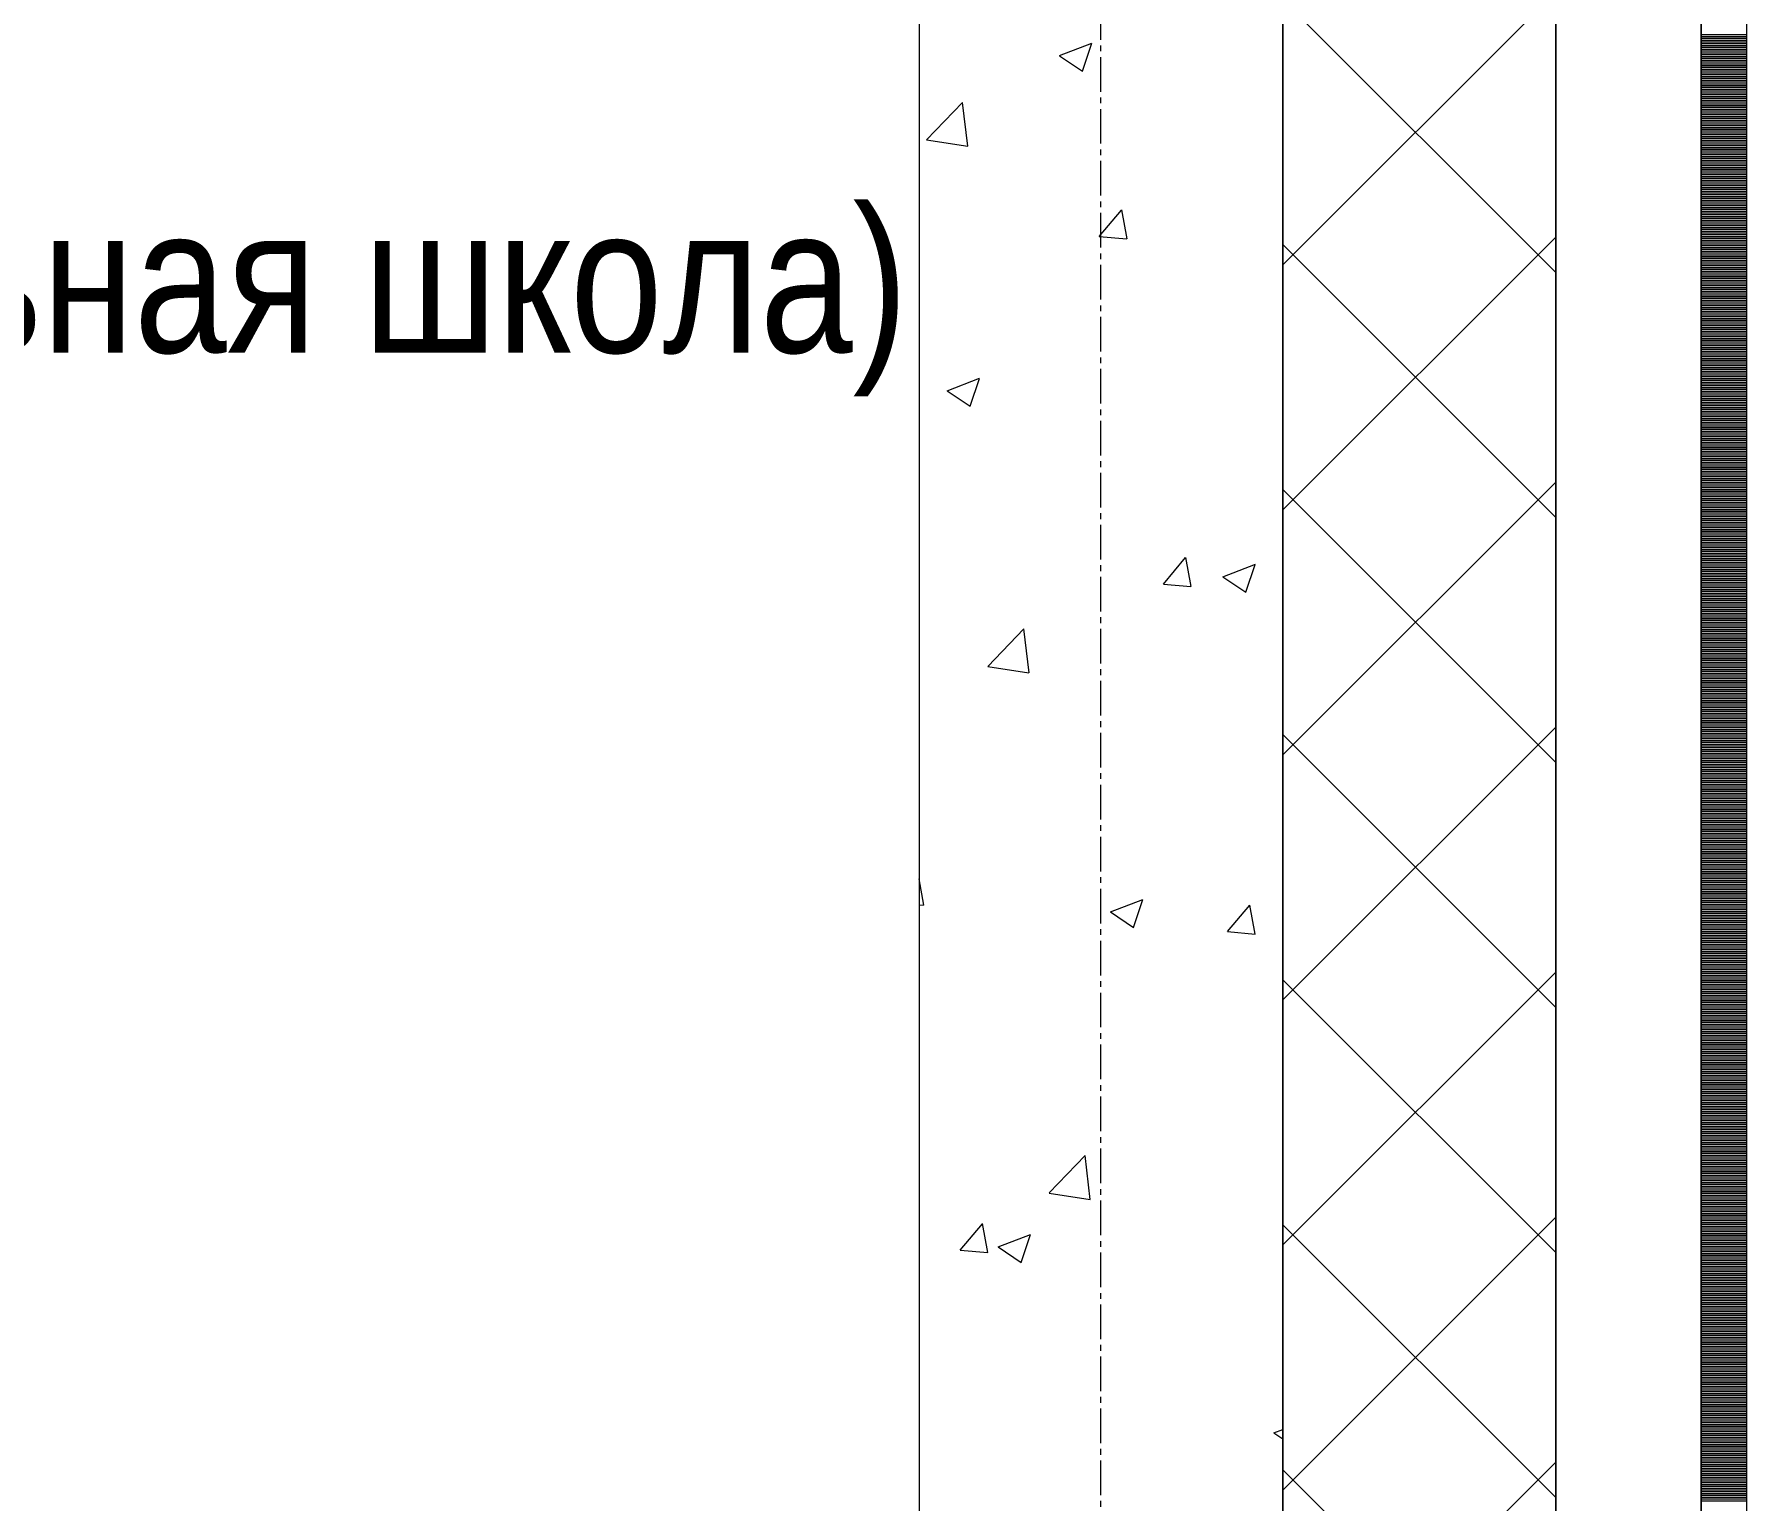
# Model space of a CAD drawing. Header units: millimetres. Extents: x -24360 to 609566, y -391049 to 148426.
# Drawn here: x 19514 to 20455, y 58450 to 59256 of the extents above; entities that cross this region are included whole.
import ezdxf
from ezdxf.enums import TextEntityAlignment as Align

# ---------------------------------------------------------------- set-up
doc = ezdxf.new("R2010")
doc.units = ezdxf.units.MM
doc.linetypes.add('CENTER2', pattern=[28.575, 19.05, -3.175, 3.175, -3.175])
doc.layers.get('Defpoints').update_dxf_attribs({"color": 140})
for name, color, linetype, lineweight in [('АР_Area', 5, 'Continuous', 5), ('АР_Стены ПЕНОблок', 52, 'Continuous', 20), ('АР_Тонкая', 254, 'Continuous', 5), ('АР_Утеплитель', 31, 'Continuous', 0), ('АР_Штриховка', 8, 'Continuous', 0)]:
    doc.layers.add(name, color=color, linetype=linetype, lineweight=lineweight)
doc.layers.add('АР_Оси_РД_100', color=7, linetype='Continuous', lineweight=0, true_color=0x525252)
doc.layers.add('РД_Оси_100', color=7, linetype='Continuous', lineweight=0, true_color=0x525252)
doc.styles.add('style1', font='ARIALN.TTF')

# ---------------------------------------------------------------- blocks, each defined once
blk = doc.blocks.new('СОШ_2200_АР_ОСИ_М100_28.05.24')
at = {"layer": 'АР_Оси_РД_100', "linetype": 'CENTER2'}
blk.add_line((20100, -6155), (20100, 139938.679), dxfattribs=at)
blk = doc.blocks.new('MOK-МаркаПом_овал_ареал')
at = {"color": 0, "style": 'style1'}
blk.add_attdef('АР-ПОМЕЩЕНИЕ:НОМЕР', text='', height=3.5, dxfattribs=at).set_placement((0, 0), align=Align.MIDDLE)

msp = doc.modelspace()

# ---------------------------------------------------------------- linework, layer by layer
at = {"layer": 'АР_Стены ПЕНОблок', "color": 18, "linetype": 'Continuous', "lineweight": 20, "true_color": 0x000000}
for p, q in [((20000, 61700), (20000, 51500)), ((20200, 51500), (20200, 61700))]:
    msp.add_line(p, q, dxfattribs=at)
at = {"layer": 'АР_Тонкая', "color": 18, "linetype": 'Continuous', "lineweight": 5, "true_color": 0x000000}
for p, q in [((20350, 61700), (20350, 51500)), ((20430, 51500), (20430, 61700)), ((20430, 61700), (20430, 51500)), ((20455, 51500), (20455, 61700))]:
    msp.add_line(p, q, dxfattribs=at)
at = {"layer": 'АР_Утеплитель', "color": 18, "linetype": 'Continuous', "lineweight": 0, "true_color": 0x000000}
for p, q in [((20200, 61700), (20200, 51500)), ((20350, 51500), (20350, 61700))]:
    msp.add_line(p, q, dxfattribs=at)
at = {"layer": 'АР_Штриховка', "color": 18, "linetype": 'Continuous', "lineweight": 0, "true_color": 0x000000}
for p, q in [((20200, 59129.41), (20350, 59279.41)), ((20350, 59125.267), (20200, 59275.267)), ((20077.289, 59244.407), (20095.073, 59251.234)), ((20089.907, 59235.836), (20095.057, 59251.185)), ((20430, 59256), (20455, 59256)), ((20430, 59255), (20455, 59255)), ((20430, 59254), (20455, 59254)), ((20430, 59253), (20455, 59253)), ((20430, 59252), (20455, 59252)), ((20430, 59251), (20455, 59251)), ((20430, 59250), (20455, 59250)), ((20430, 59249), (20455, 59249)), ((20430, 59248), (20455, 59248)), ((20077.268, 59244.36), (20089.902, 59235.838)), ((20430, 59247), (20455, 59247)), ((20430, 59246), (20455, 59246)), ((20430, 59245), (20455, 59245)), ((20430, 59244), (20455, 59244)), ((20430, 59243), (20455, 59243)), ((20430, 59242), (20455, 59242)), ((20430, 59241), (20455, 59241)), ((20430, 59240), (20455, 59240)), ((20430, 59239), (20455, 59239)), ((20430, 59238), (20455, 59238)), ((20430, 59237), (20455, 59237)), ((20430, 59236), (20455, 59236)), ((20430, 59235), (20455, 59235)), ((20430, 59234), (20455, 59234)), ((20430, 59233), (20455, 59233)), ((20430, 59232), (20455, 59232)), ((20430, 59231), (20455, 59231)), ((20430, 59230), (20455, 59230)), ((20430, 59229), (20455, 59229)), ((20430, 59228), (20455, 59228)), ((20430, 59227), (20455, 59227)), ((20430, 59226), (20455, 59226)), ((20430, 59225), (20455, 59225)), ((20430, 59224), (20455, 59224)), ((20430, 59223), (20455, 59223)), ((20430, 59222), (20455, 59222)), ((20430, 59221), (20455, 59221)), ((20430, 59220), (20455, 59220)), ((20004.179, 59198.116), (20023.962, 59218.735)), ((20026.792, 59194.615), (20023.986, 59218.738)), ((20430, 59219), (20455, 59219)), ((20430, 59218), (20455, 59218)), ((20430, 59217), (20455, 59217)), ((20430, 59216), (20455, 59216)), ((20430, 59215), (20455, 59215)), ((20430, 59214), (20455, 59214)), ((20430, 59213), (20455, 59213)), ((20430, 59212), (20455, 59212)), ((20430, 59211), (20455, 59211)), ((20430, 59210), (20455, 59210)), ((20430, 59209), (20455, 59209)), ((20430, 59208), (20455, 59208)), ((20430, 59207), (20455, 59207)), ((20430, 59206), (20455, 59206)), ((20430, 59205), (20455, 59205)), ((20430, 59204), (20455, 59204)), ((20430, 59203), (20455, 59203)), ((20430, 59202), (20455, 59202)), ((20430, 59201), (20455, 59201)), ((20004.196, 59198.079), (20026.786, 59194.575)), ((20430, 59200), (20455, 59200)), ((20430, 59199), (20455, 59199)), ((20430, 59198), (20455, 59198)), ((20430, 59197), (20455, 59197)), ((20430, 59196), (20455, 59196)), ((20430, 59195), (20455, 59195)), ((20430, 59194), (20455, 59194)), ((20430, 59193), (20455, 59193)), ((20430, 59192), (20455, 59192)), ((20430, 59191), (20455, 59191)), ((20430, 59190), (20455, 59190)), ((20430, 59189), (20455, 59189)), ((20430, 59188), (20455, 59188)), ((20430, 59187), (20455, 59187)), ((20430, 59186), (20455, 59186)), ((20430, 59185), (20455, 59185)), ((20430, 59184), (20455, 59184)), ((20430, 59183), (20455, 59183)), ((20430, 59182), (20455, 59182)), ((20430, 59181), (20455, 59181)), ((20430, 59180), (20455, 59180)), ((20430, 59179), (20455, 59179)), ((20430, 59178), (20455, 59178)), ((20430, 59177), (20455, 59177)), ((20430, 59176), (20455, 59176)), ((20430, 59175), (20455, 59175)), ((20430, 59174), (20455, 59174)), ((20430, 59173), (20455, 59173)), ((20430, 59172), (20455, 59172)), ((20430, 59171), (20455, 59171)), ((20430, 59170), (20455, 59170)), ((20430, 59169), (20455, 59169)), ((20430, 59168), (20455, 59168)), ((20430, 59167), (20455, 59167)), ((20430, 59166), (20455, 59166)), ((20430, 59165), (20455, 59165)), ((20430, 59164), (20455, 59164)), ((20430, 59163), (20455, 59163)), ((20099.079, 59144.956), (20111.324, 59159.549)), ((20114.345, 59143.642), (20111.408, 59159.563)), ((20430, 59162), (20455, 59162)), ((20430, 59161), (20455, 59161)), ((20430, 59160), (20455, 59160)), ((20430, 59159), (20455, 59159)), ((20430, 59158), (20455, 59158)), ((20430, 59157), (20455, 59157)), ((20430, 59156), (20455, 59156)), ((20430, 59155), (20455, 59155)), ((20430, 59154), (20455, 59154)), ((20099.079, 59144.955), (20114.261, 59143.626)), ((20200, 58994.706), (20350, 59144.706)), ((20430, 59153), (20455, 59153)), ((20430, 59152), (20455, 59152)), ((20430, 59151), (20455, 59151)), ((20430, 59150), (20455, 59150)), ((20430, 59149), (20455, 59149)), ((20430, 59148), (20455, 59148)), ((20430, 59147), (20455, 59147)), ((20430, 59146), (20455, 59146)), ((20430, 59145), (20455, 59145)), ((20350, 58990.563), (20200, 59140.563)), ((20430, 59144), (20455, 59144)), ((20430, 59143), (20455, 59143)), ((20430, 59142), (20455, 59142)), ((20430, 59141), (20455, 59141)), ((20430, 59140), (20455, 59140)), ((20430, 59139), (20455, 59139)), ((20430, 59138), (20455, 59138)), ((20430, 59137), (20455, 59137)), ((20430, 59136), (20455, 59136)), ((20430, 59135), (20455, 59135)), ((20430, 59134), (20455, 59134)), ((20430, 59133), (20455, 59133)), ((20430, 59132), (20455, 59132)), ((20430, 59131), (20455, 59131)), ((20430, 59130), (20455, 59130)), ((20430, 59129), (20455, 59129)), ((20430, 59128), (20455, 59128)), ((20430, 59127), (20455, 59127)), ((20430, 59126), (20455, 59126)), ((20430, 59125), (20455, 59125)), ((20430, 59124), (20455, 59124)), ((20430, 59123), (20455, 59123)), ((20430, 59122), (20455, 59122)), ((20430, 59121), (20455, 59121)), ((20430, 59120), (20455, 59120)), ((20430, 59119), (20455, 59119)), ((20430, 59118), (20455, 59118)), ((20430, 59117), (20455, 59117)), ((20430, 59116), (20455, 59116)), ((20430, 59115), (20455, 59115)), ((20430, 59114), (20455, 59114)), ((20430, 59113), (20455, 59113)), ((20430, 59112), (20455, 59112)), ((20430, 59111), (20455, 59111)), ((20430, 59110), (20455, 59110)), ((20430, 59109), (20455, 59109)), ((20430, 59108), (20455, 59108)), ((20430, 59107), (20455, 59107)), ((20430, 59106), (20455, 59106)), ((20430, 59105), (20455, 59105)), ((20430, 59104), (20455, 59104)), ((20430, 59103), (20455, 59103)), ((20430, 59102), (20455, 59102)), ((20430, 59101), (20455, 59101)), ((20430, 59100), (20455, 59100)), ((20430, 59099), (20455, 59099)), ((20430, 59098), (20455, 59098)), ((20430, 59097), (20455, 59097)), ((20430, 59096), (20455, 59096)), ((20430, 59095), (20455, 59095)), ((20430, 59094), (20455, 59094)), ((20430, 59093), (20455, 59093)), ((20430, 59092), (20455, 59092)), ((20430, 59091), (20455, 59091)), ((20430, 59090), (20455, 59090)), ((20430, 59089), (20455, 59089)), ((20430, 59088), (20455, 59088)), ((20430, 59087), (20455, 59087)), ((20430, 59086), (20455, 59086)), ((20430, 59085), (20455, 59085)), ((20430, 59084), (20455, 59084)), ((20430, 59083), (20455, 59083)), ((20430, 59082), (20455, 59082)), ((20430, 59081), (20455, 59081)), ((20430, 59080), (20455, 59080)), ((20430, 59079), (20455, 59079)), ((20430, 59078), (20455, 59078)), ((20430, 59077), (20455, 59077)), ((20430, 59076), (20455, 59076)), ((20430, 59075), (20455, 59075)), ((20430, 59074), (20455, 59074)), ((20430, 59073), (20455, 59073)), ((20430, 59072), (20455, 59072)), ((20430, 59071), (20455, 59071)), ((20430, 59070), (20455, 59070)), ((20430, 59069), (20455, 59069)), ((20015.465, 59060.172), (20028.1, 59051.65)), ((20015.487, 59060.219), (20033.271, 59067.045)), ((20028.105, 59051.648), (20033.255, 59066.997)), ((20430, 59068), (20455, 59068)), ((20430, 59067), (20455, 59067)), ((20430, 59066), (20455, 59066)), ((20430, 59065), (20455, 59065)), ((20430, 59064), (20455, 59064)), ((20430, 59063), (20455, 59063)), ((20430, 59062), (20455, 59062)), ((20430, 59061), (20455, 59061)), ((20430, 59060), (20455, 59060)), ((20430, 59059), (20455, 59059)), ((20430, 59058), (20455, 59058)), ((20430, 59057), (20455, 59057)), ((20430, 59056), (20455, 59056)), ((20430, 59055), (20455, 59055)), ((20430, 59054), (20455, 59054)), ((20430, 59053), (20455, 59053)), ((20430, 59052), (20455, 59052)), ((20430, 59051), (20455, 59051)), ((20430, 59050), (20455, 59050)), ((20430, 59049), (20455, 59049)), ((20430, 59048), (20455, 59048)), ((20430, 59047), (20455, 59047)), ((20430, 59046), (20455, 59046)), ((20430, 59045), (20455, 59045)), ((20430, 59044), (20455, 59044)), ((20430, 59043), (20455, 59043)), ((20430, 59042), (20455, 59042)), ((20430, 59041), (20455, 59041)), ((20430, 59040), (20455, 59040)), ((20430, 59039), (20455, 59039)), ((20430, 59038), (20455, 59038)), ((20430, 59037), (20455, 59037)), ((20430, 59036), (20455, 59036)), ((20430, 59035), (20455, 59035)), ((20430, 59034), (20455, 59034)), ((20430, 59033), (20455, 59033)), ((20430, 59032), (20455, 59032)), ((20430, 59031), (20455, 59031)), ((20430, 59030), (20455, 59030)), ((20430, 59029), (20455, 59029)), ((20430, 59028), (20455, 59028)), ((20430, 59027), (20455, 59027)), ((20430, 59026), (20455, 59026)), ((20430, 59025), (20455, 59025)), ((20430, 59024), (20455, 59024)), ((20430, 59023), (20455, 59023)), ((20430, 59022), (20455, 59022)), ((20430, 59021), (20455, 59021)), ((20430, 59020), (20455, 59020)), ((20430, 59019), (20455, 59019)), ((20430, 59018), (20455, 59018)), ((20430, 59017), (20455, 59017)), ((20430, 59016), (20455, 59016)), ((20430, 59015), (20455, 59015)), ((20430, 59014), (20455, 59014)), ((20430, 59013), (20455, 59013)), ((20200, 58860.003), (20350, 59010.003)), ((20350, 58855.859), (20200, 59005.859)), ((20430, 59012), (20455, 59012)), ((20430, 59011), (20455, 59011)), ((20430, 59010), (20455, 59010)), ((20430, 59009), (20455, 59009)), ((20430, 59008), (20455, 59008)), ((20430, 59007), (20455, 59007)), ((20430, 59006), (20455, 59006)), ((20430, 59005), (20455, 59005)), ((20430, 59004), (20455, 59004)), ((20430, 59003), (20455, 59003)), ((20430, 59002), (20455, 59002)), ((20430, 59001), (20455, 59001)), ((20430, 59000), (20455, 59000)), ((20430, 58999), (20455, 58999)), ((20430, 58998), (20455, 58998)), ((20430, 58997), (20455, 58997)), ((20430, 58996), (20455, 58996)), ((20430, 58995), (20455, 58995)), ((20430, 58994), (20455, 58994)), ((20430, 58993), (20455, 58993)), ((20430, 58992), (20455, 58992)), ((20430, 58991), (20455, 58991)), ((20430, 58990), (20455, 58990)), ((20430, 58989), (20455, 58989)), ((20430, 58988), (20455, 58988)), ((20430, 58987), (20455, 58987)), ((20430, 58986), (20455, 58986)), ((20430, 58985), (20455, 58985)), ((20430, 58984), (20455, 58984)), ((20430, 58983), (20455, 58983)), ((20430, 58982), (20455, 58982)), ((20430, 58981), (20455, 58981)), ((20430, 58980), (20455, 58980)), ((20430, 58979), (20455, 58979)), ((20430, 58978), (20455, 58978)), ((20430, 58977), (20455, 58977)), ((20430, 58976), (20455, 58976)), ((20430, 58975), (20455, 58975)), ((20134.323, 58953.899), (20146.568, 58968.492)), ((20149.588, 58952.585), (20146.651, 58968.506)), ((20430, 58974), (20455, 58974)), ((20430, 58973), (20455, 58973)), ((20430, 58972), (20455, 58972)), ((20430, 58971), (20455, 58971)), ((20430, 58970), (20455, 58970)), ((20430, 58969), (20455, 58969)), ((20430, 58968), (20455, 58968)), ((20430, 58967), (20455, 58967)), ((20430, 58966), (20455, 58966)), ((20167.08, 58957.907), (20179.714, 58949.385)), ((20167.101, 58957.953), (20184.886, 58964.78)), ((20179.719, 58949.383), (20184.869, 58964.732)), ((20430, 58965), (20455, 58965)), ((20430, 58964), (20455, 58964)), ((20430, 58963), (20455, 58963)), ((20430, 58962), (20455, 58962)), ((20430, 58961), (20455, 58961)), ((20430, 58960), (20455, 58960)), ((20430, 58959), (20455, 58959)), ((20430, 58958), (20455, 58958)), ((20430, 58957), (20455, 58957)), ((20430, 58956), (20455, 58956)), ((20134.323, 58953.898), (20149.505, 58952.57)), ((20430, 58955), (20455, 58955)), ((20430, 58954), (20455, 58954)), ((20430, 58953), (20455, 58953)), ((20430, 58952), (20455, 58952)), ((20430, 58951), (20455, 58951)), ((20430, 58950), (20455, 58950)), ((20430, 58949), (20455, 58949)), ((20430, 58948), (20455, 58948)), ((20430, 58947), (20455, 58947)), ((20430, 58946), (20455, 58946)), ((20430, 58945), (20455, 58945)), ((20430, 58944), (20455, 58944)), ((20430, 58943), (20455, 58943)), ((20430, 58942), (20455, 58942)), ((20430, 58941), (20455, 58941)), ((20430, 58940), (20455, 58940)), ((20430, 58939), (20455, 58939)), ((20430, 58938), (20455, 58938)), ((20430, 58937), (20455, 58937)), ((20037.853, 58908.648), (20057.637, 58929.266)), ((20060.467, 58905.147), (20057.661, 58929.269)), ((20430, 58936), (20455, 58936)), ((20430, 58935), (20455, 58935)), ((20430, 58934), (20455, 58934)), ((20430, 58933), (20455, 58933)), ((20430, 58932), (20455, 58932)), ((20430, 58931), (20455, 58931)), ((20430, 58930), (20455, 58930)), ((20430, 58929), (20455, 58929)), ((20430, 58928), (20455, 58928)), ((20430, 58927), (20455, 58927)), ((20430, 58926), (20455, 58926)), ((20430, 58925), (20455, 58925)), ((20430, 58924), (20455, 58924)), ((20430, 58923), (20455, 58923)), ((20430, 58922), (20455, 58922)), ((20430, 58921), (20455, 58921)), ((20430, 58920), (20455, 58920)), ((20430, 58919), (20455, 58919)), ((20430, 58918), (20455, 58918)), ((20430, 58917), (20455, 58917)), ((20430, 58916), (20455, 58916)), ((20430, 58915), (20455, 58915)), ((20430, 58914), (20455, 58914)), ((20430, 58913), (20455, 58913)), ((20430, 58912), (20455, 58912)), ((20430, 58911), (20455, 58911)), ((20430, 58910), (20455, 58910)), ((20430, 58909), (20455, 58909)), ((20037.871, 58908.611), (20060.461, 58905.107)), ((20430, 58908), (20455, 58908)), ((20430, 58907), (20455, 58907)), ((20430, 58906), (20455, 58906)), ((20430, 58905), (20455, 58905)), ((20430, 58904), (20455, 58904)), ((20430, 58903), (20455, 58903)), ((20430, 58902), (20455, 58902)), ((20430, 58901), (20455, 58901)), ((20430, 58900), (20455, 58900)), ((20430, 58899), (20455, 58899)), ((20430, 58898), (20455, 58898)), ((20430, 58897), (20455, 58897)), ((20430, 58896), (20455, 58896)), ((20430, 58895), (20455, 58895)), ((20430, 58894), (20455, 58894)), ((20430, 58893), (20455, 58893)), ((20430, 58892), (20455, 58892)), ((20430, 58891), (20455, 58891)), ((20430, 58890), (20455, 58890)), ((20430, 58889), (20455, 58889)), ((20430, 58888), (20455, 58888)), ((20430, 58887), (20455, 58887)), ((20430, 58886), (20455, 58886)), ((20430, 58885), (20455, 58885)), ((20430, 58884), (20455, 58884)), ((20430, 58883), (20455, 58883)), ((20430, 58882), (20455, 58882)), ((20430, 58881), (20455, 58881)), ((20200, 58725.299), (20350, 58875.299)), ((20350, 58721.155), (20200, 58871.155)), ((20430, 58880), (20455, 58880)), ((20430, 58879), (20455, 58879)), ((20430, 58878), (20455, 58878)), ((20430, 58877), (20455, 58877)), ((20430, 58876), (20455, 58876)), ((20430, 58875), (20455, 58875)), ((20430, 58874), (20455, 58874)), ((20430, 58873), (20455, 58873)), ((20430, 58872), (20455, 58872)), ((20430, 58871), (20455, 58871)), ((20430, 58870), (20455, 58870)), ((20430, 58869), (20455, 58869)), ((20430, 58868), (20455, 58868)), ((20430, 58867), (20455, 58867)), ((20430, 58866), (20455, 58866)), ((20430, 58865), (20455, 58865)), ((20430, 58864), (20455, 58864)), ((20430, 58863), (20455, 58863)), ((20430, 58862), (20455, 58862)), ((20430, 58861), (20455, 58861)), ((20430, 58860), (20455, 58860)), ((20430, 58859), (20455, 58859)), ((20430, 58858), (20455, 58858)), ((20430, 58857), (20455, 58857)), ((20430, 58856), (20455, 58856)), ((20430, 58855), (20455, 58855)), ((20430, 58854), (20455, 58854)), ((20430, 58853), (20455, 58853)), ((20430, 58852), (20455, 58852)), ((20430, 58851), (20455, 58851)), ((20430, 58850), (20455, 58850)), ((20430, 58849), (20455, 58849)), ((20430, 58848), (20455, 58848)), ((20430, 58847), (20455, 58847)), ((20430, 58846), (20455, 58846)), ((20430, 58845), (20455, 58845)), ((20430, 58844), (20455, 58844)), ((20430, 58843), (20455, 58843)), ((20430, 58842), (20455, 58842)), ((20430, 58841), (20455, 58841)), ((20430, 58840), (20455, 58840)), ((20430, 58839), (20455, 58839)), ((20430, 58838), (20455, 58838)), ((20430, 58837), (20455, 58837)), ((20430, 58836), (20455, 58836)), ((20430, 58835), (20455, 58835)), ((20430, 58834), (20455, 58834)), ((20430, 58833), (20455, 58833)), ((20430, 58832), (20455, 58832)), ((20430, 58831), (20455, 58831)), ((20430, 58830), (20455, 58830)), ((20430, 58829), (20455, 58829)), ((20430, 58828), (20455, 58828)), ((20430, 58827), (20455, 58827)), ((20430, 58826), (20455, 58826)), ((20430, 58825), (20455, 58825)), ((20430, 58824), (20455, 58824)), ((20430, 58823), (20455, 58823)), ((20430, 58822), (20455, 58822)), ((20430, 58821), (20455, 58821)), ((20430, 58820), (20455, 58820)), ((20430, 58819), (20455, 58819)), ((20430, 58818), (20455, 58818)), ((20430, 58817), (20455, 58817)), ((20430, 58816), (20455, 58816)), ((20430, 58815), (20455, 58815)), ((20430, 58814), (20455, 58814)), ((20430, 58813), (20455, 58813)), ((20430, 58812), (20455, 58812)), ((20430, 58811), (20455, 58811)), ((20430, 58810), (20455, 58810)), ((20430, 58809), (20455, 58809)), ((20430, 58808), (20455, 58808)), ((20430, 58807), (20455, 58807)), ((20430, 58806), (20455, 58806)), ((20430, 58805), (20455, 58805)), ((20430, 58804), (20455, 58804)), ((20430, 58803), (20455, 58803)), ((20430, 58802), (20455, 58802)), ((20430, 58801), (20455, 58801)), ((20430, 58800), (20455, 58800)), ((20430, 58799), (20455, 58799)), ((20430, 58798), (20455, 58798)), ((20430, 58797), (20455, 58797)), ((20430, 58796), (20455, 58796)), ((20002.647, 58777.467), (20000, 58791.815)), ((20430, 58795), (20455, 58795)), ((20430, 58794), (20455, 58794)), ((20430, 58793), (20455, 58793)), ((20430, 58792), (20455, 58792)), ((20430, 58791), (20455, 58791)), ((20430, 58790), (20455, 58790)), ((20430, 58789), (20455, 58789)), ((20430, 58788), (20455, 58788)), ((20430, 58787), (20455, 58787)), ((20000, 58777.676), (20002.563, 58777.452)), ((20105.299, 58773.765), (20123.084, 58780.592)), ((20117.917, 58765.195), (20123.067, 58780.544)), ((20169.566, 58762.842), (20181.811, 58777.436)), ((20184.831, 58761.528), (20181.894, 58777.449)), ((20430, 58786), (20455, 58786)), ((20430, 58785), (20455, 58785)), ((20430, 58784), (20455, 58784)), ((20430, 58783), (20455, 58783)), ((20430, 58782), (20455, 58782)), ((20430, 58781), (20455, 58781)), ((20430, 58780), (20455, 58780)), ((20430, 58779), (20455, 58779)), ((20430, 58778), (20455, 58778)), ((20430, 58777), (20455, 58777)), ((20105.278, 58773.719), (20117.912, 58765.197)), ((20430, 58776), (20455, 58776)), ((20430, 58775), (20455, 58775)), ((20430, 58774), (20455, 58774)), ((20430, 58773), (20455, 58773)), ((20430, 58772), (20455, 58772)), ((20430, 58771), (20455, 58771)), ((20430, 58770), (20455, 58770)), ((20430, 58769), (20455, 58769)), ((20430, 58768), (20455, 58768)), ((20169.566, 58762.841), (20184.748, 58761.513)), ((20430, 58767), (20455, 58767)), ((20430, 58766), (20455, 58766)), ((20430, 58765), (20455, 58765)), ((20430, 58764), (20455, 58764)), ((20430, 58763), (20455, 58763)), ((20430, 58762), (20455, 58762)), ((20430, 58761), (20455, 58761)), ((20430, 58760), (20455, 58760)), ((20430, 58759), (20455, 58759)), ((20430, 58758), (20455, 58758)), ((20430, 58757), (20455, 58757)), ((20430, 58756), (20455, 58756)), ((20430, 58755), (20455, 58755)), ((20430, 58754), (20455, 58754)), ((20430, 58753), (20455, 58753)), ((20430, 58752), (20455, 58752)), ((20430, 58751), (20455, 58751)), ((20430, 58750), (20455, 58750)), ((20430, 58749), (20455, 58749)), ((20200, 58590.595), (20350, 58740.595)), ((20430, 58748), (20455, 58748)), ((20430, 58747), (20455, 58747)), ((20430, 58746), (20455, 58746)), ((20430, 58745), (20455, 58745)), ((20430, 58744), (20455, 58744)), ((20430, 58743), (20455, 58743)), ((20430, 58742), (20455, 58742)), ((20430, 58741), (20455, 58741)), ((20430, 58740), (20455, 58740)), ((20350, 58586.451), (20200, 58736.451)), ((20430, 58739), (20455, 58739)), ((20430, 58738), (20455, 58738)), ((20430, 58737), (20455, 58737)), ((20430, 58736), (20455, 58736)), ((20430, 58735), (20455, 58735)), ((20430, 58734), (20455, 58734)), ((20430, 58733), (20455, 58733)), ((20430, 58732), (20455, 58732)), ((20430, 58731), (20455, 58731)), ((20430, 58730), (20455, 58730)), ((20430, 58729), (20455, 58729)), ((20430, 58728), (20455, 58728)), ((20430, 58727), (20455, 58727)), ((20430, 58726), (20455, 58726)), ((20430, 58725), (20455, 58725)), ((20430, 58724), (20455, 58724)), ((20430, 58723), (20455, 58723)), ((20430, 58722), (20455, 58722)), ((20430, 58721), (20455, 58721)), ((20430, 58720), (20455, 58720)), ((20430, 58719), (20455, 58719)), ((20430, 58718), (20455, 58718)), ((20430, 58717), (20455, 58717)), ((20430, 58716), (20455, 58716)), ((20430, 58715), (20455, 58715)), ((20430, 58714), (20455, 58714)), ((20430, 58713), (20455, 58713)), ((20430, 58712), (20455, 58712)), ((20430, 58711), (20455, 58711)), ((20430, 58710), (20455, 58710)), ((20430, 58709), (20455, 58709)), ((20430, 58708), (20455, 58708)), ((20430, 58707), (20455, 58707)), ((20430, 58706), (20455, 58706)), ((20430, 58705), (20455, 58705)), ((20430, 58704), (20455, 58704)), ((20430, 58703), (20455, 58703)), ((20430, 58702), (20455, 58702)), ((20430, 58701), (20455, 58701)), ((20430, 58700), (20455, 58700)), ((20430, 58699), (20455, 58699)), ((20430, 58698), (20455, 58698)), ((20430, 58697), (20455, 58697)), ((20430, 58696), (20455, 58696)), ((20430, 58695), (20455, 58695)), ((20430, 58694), (20455, 58694)), ((20430, 58693), (20455, 58693)), ((20430, 58692), (20455, 58692)), ((20430, 58691), (20455, 58691)), ((20430, 58690), (20455, 58690)), ((20430, 58689), (20455, 58689)), ((20430, 58688), (20455, 58688)), ((20430, 58687), (20455, 58687)), ((20430, 58686), (20455, 58686)), ((20430, 58685), (20455, 58685)), ((20430, 58684), (20455, 58684)), ((20430, 58683), (20455, 58683)), ((20430, 58682), (20455, 58682)), ((20430, 58681), (20455, 58681)), ((20430, 58680), (20455, 58680)), ((20430, 58679), (20455, 58679)), ((20430, 58678), (20455, 58678)), ((20430, 58677), (20455, 58677)), ((20430, 58676), (20455, 58676)), ((20430, 58675), (20455, 58675)), ((20430, 58674), (20455, 58674)), ((20430, 58673), (20455, 58673)), ((20430, 58672), (20455, 58672)), ((20430, 58671), (20455, 58671)), ((20430, 58670), (20455, 58670)), ((20430, 58669), (20455, 58669)), ((20430, 58668), (20455, 58668)), ((20430, 58667), (20455, 58667)), ((20430, 58666), (20455, 58666)), ((20430, 58665), (20455, 58665)), ((20430, 58664), (20455, 58664)), ((20430, 58663), (20455, 58663)), ((20430, 58662), (20455, 58662)), ((20430, 58661), (20455, 58661)), ((20430, 58660), (20455, 58660)), ((20430, 58659), (20455, 58659)), ((20430, 58658), (20455, 58658)), ((20430, 58657), (20455, 58657)), ((20430, 58656), (20455, 58656)), ((20430, 58655), (20455, 58655)), ((20430, 58654), (20455, 58654)), ((20430, 58653), (20455, 58653)), ((20430, 58652), (20455, 58652)), ((20430, 58651), (20455, 58651)), ((20430, 58650), (20455, 58650)), ((20430, 58649), (20455, 58649)), ((20430, 58648), (20455, 58648)), ((20430, 58647), (20455, 58647)), ((20430, 58646), (20455, 58646)), ((20071.528, 58619.179), (20091.312, 58639.798)), ((20094.141, 58615.678), (20091.335, 58639.801)), ((20430, 58645), (20455, 58645)), ((20430, 58644), (20455, 58644)), ((20430, 58643), (20455, 58643)), ((20430, 58642), (20455, 58642)), ((20430, 58641), (20455, 58641)), ((20430, 58640), (20455, 58640)), ((20430, 58639), (20455, 58639)), ((20430, 58638), (20455, 58638)), ((20430, 58637), (20455, 58637)), ((20430, 58636), (20455, 58636)), ((20430, 58635), (20455, 58635)), ((20430, 58634), (20455, 58634)), ((20430, 58633), (20455, 58633)), ((20430, 58632), (20455, 58632)), ((20430, 58631), (20455, 58631)), ((20430, 58630), (20455, 58630)), ((20430, 58629), (20455, 58629)), ((20430, 58628), (20455, 58628)), ((20430, 58627), (20455, 58627)), ((20071.545, 58619.143), (20094.135, 58615.639)), ((20430, 58626), (20455, 58626)), ((20430, 58625), (20455, 58625)), ((20430, 58624), (20455, 58624)), ((20430, 58623), (20455, 58623)), ((20430, 58622), (20455, 58622)), ((20430, 58621), (20455, 58621)), ((20430, 58620), (20455, 58620)), ((20430, 58619), (20455, 58619)), ((20430, 58618), (20455, 58618)), ((20430, 58617), (20455, 58617)), ((20430, 58616), (20455, 58616)), ((20430, 58615), (20455, 58615)), ((20430, 58614), (20455, 58614)), ((20430, 58613), (20455, 58613)), ((20430, 58612), (20455, 58612)), ((20430, 58611), (20455, 58611)), ((20430, 58610), (20455, 58610)), ((20430, 58609), (20455, 58609)), ((20430, 58608), (20455, 58608)), ((20022.625, 58587.725), (20034.87, 58602.318)), ((20037.89, 58586.41), (20034.953, 58602.332)), ((20200, 58455.891), (20350, 58605.891)), ((20350, 58451.747), (20200, 58601.747)), ((20430, 58607), (20455, 58607)), ((20430, 58606), (20455, 58606)), ((20430, 58605), (20455, 58605)), ((20430, 58604), (20455, 58604)), ((20430, 58603), (20455, 58603)), ((20430, 58602), (20455, 58602)), ((20430, 58601), (20455, 58601)), ((20430, 58600), (20455, 58600)), ((20430, 58599), (20455, 58599)), ((20043.476, 58589.531), (20056.11, 58581.009)), ((20043.497, 58589.577), (20061.282, 58596.404)), ((20056.115, 58581.007), (20061.265, 58596.356)), ((20430, 58598), (20455, 58598)), ((20430, 58597), (20455, 58597)), ((20430, 58596), (20455, 58596)), ((20430, 58595), (20455, 58595)), ((20430, 58594), (20455, 58594)), ((20430, 58593), (20455, 58593)), ((20430, 58592), (20455, 58592)), ((20430, 58591), (20455, 58591)), ((20430, 58590), (20455, 58590)), ((20430, 58589), (20455, 58589)), ((20022.625, 58587.723), (20037.807, 58586.395)), ((20430, 58588), (20455, 58588)), ((20430, 58587), (20455, 58587)), ((20430, 58586), (20455, 58586)), ((20430, 58585), (20455, 58585)), ((20430, 58584), (20455, 58584)), ((20430, 58583), (20455, 58583)), ((20430, 58582), (20455, 58582)), ((20430, 58581), (20455, 58581)), ((20430, 58580), (20455, 58580)), ((20430, 58579), (20455, 58579)), ((20430, 58578), (20455, 58578)), ((20430, 58577), (20455, 58577)), ((20430, 58576), (20455, 58576)), ((20430, 58575), (20455, 58575)), ((20430, 58574), (20455, 58574)), ((20430, 58573), (20455, 58573)), ((20430, 58572), (20455, 58572)), ((20430, 58571), (20455, 58571)), ((20430, 58570), (20455, 58570)), ((20430, 58569), (20455, 58569)), ((20430, 58568), (20455, 58568)), ((20430, 58567), (20455, 58567)), ((20430, 58566), (20455, 58566)), ((20430, 58565), (20455, 58565)), ((20430, 58564), (20455, 58564)), ((20430, 58563), (20455, 58563)), ((20430, 58562), (20455, 58562)), ((20430, 58561), (20455, 58561)), ((20430, 58560), (20455, 58560)), ((20430, 58559), (20455, 58559)), ((20430, 58558), (20455, 58558)), ((20430, 58557), (20455, 58557)), ((20430, 58556), (20455, 58556)), ((20430, 58555), (20455, 58555)), ((20430, 58554), (20455, 58554)), ((20430, 58553), (20455, 58553)), ((20430, 58552), (20455, 58552)), ((20430, 58551), (20455, 58551)), ((20430, 58550), (20455, 58550)), ((20430, 58549), (20455, 58549)), ((20430, 58548), (20455, 58548)), ((20430, 58547), (20455, 58547)), ((20430, 58546), (20455, 58546)), ((20430, 58545), (20455, 58545)), ((20430, 58544), (20455, 58544)), ((20430, 58543), (20455, 58543)), ((20430, 58542), (20455, 58542)), ((20430, 58541), (20455, 58541)), ((20430, 58540), (20455, 58540)), ((20430, 58539), (20455, 58539)), ((20430, 58538), (20455, 58538)), ((20430, 58537), (20455, 58537)), ((20430, 58536), (20455, 58536)), ((20430, 58535), (20455, 58535)), ((20430, 58534), (20455, 58534)), ((20430, 58533), (20455, 58533)), ((20430, 58532), (20455, 58532)), ((20430, 58531), (20455, 58531)), ((20430, 58530), (20455, 58530)), ((20430, 58529), (20455, 58529)), ((20430, 58528), (20455, 58528)), ((20430, 58527), (20455, 58527)), ((20430, 58526), (20455, 58526)), ((20430, 58525), (20455, 58525)), ((20430, 58524), (20455, 58524)), ((20430, 58523), (20455, 58523)), ((20430, 58522), (20455, 58522)), ((20430, 58521), (20455, 58521)), ((20430, 58520), (20455, 58520)), ((20430, 58519), (20455, 58519)), ((20430, 58518), (20455, 58518)), ((20430, 58517), (20455, 58517)), ((20430, 58516), (20455, 58516)), ((20430, 58515), (20455, 58515)), ((20430, 58514), (20455, 58514)), ((20430, 58513), (20455, 58513)), ((20430, 58512), (20455, 58512)), ((20430, 58511), (20455, 58511)), ((20430, 58510), (20455, 58510)), ((20430, 58509), (20455, 58509)), ((20430, 58508), (20455, 58508)), ((20430, 58507), (20455, 58507)), ((20430, 58506), (20455, 58506)), ((20430, 58505), (20455, 58505)), ((20430, 58504), (20455, 58504)), ((20430, 58503), (20455, 58503)), ((20430, 58502), (20455, 58502)), ((20430, 58501), (20455, 58501)), ((20430, 58500), (20455, 58500)), ((20430, 58499), (20455, 58499)), ((20430, 58498), (20455, 58498)), ((20430, 58497), (20455, 58497)), ((20430, 58496), (20455, 58496)), ((20430, 58495), (20455, 58495)), ((20195.09, 58487.266), (20200, 58483.954)), ((20195.111, 58487.312), (20200, 58489.189)), ((20430, 58494), (20455, 58494)), ((20430, 58493), (20455, 58493)), ((20430, 58492), (20455, 58492)), ((20430, 58491), (20455, 58491)), ((20430, 58490), (20455, 58490)), ((20430, 58489), (20455, 58489)), ((20430, 58488), (20455, 58488)), ((20430, 58487), (20455, 58487)), ((20430, 58486), (20455, 58486)), ((20430, 58485), (20455, 58485)), ((20430, 58484), (20455, 58484)), ((20430, 58483), (20455, 58483)), ((20430, 58482), (20455, 58482)), ((20430, 58481), (20455, 58481)), ((20430, 58480), (20455, 58480)), ((20430, 58479), (20455, 58479)), ((20430, 58478), (20455, 58478)), ((20430, 58477), (20455, 58477)), ((20430, 58476), (20455, 58476)), ((20200, 58321.187), (20350, 58471.187)), ((20350, 58317.044), (20200, 58467.044)), ((20430, 58475), (20455, 58475)), ((20430, 58474), (20455, 58474)), ((20430, 58473), (20455, 58473)), ((20430, 58472), (20455, 58472)), ((20430, 58471), (20455, 58471)), ((20430, 58470), (20455, 58470)), ((20430, 58469), (20455, 58469)), ((20430, 58468), (20455, 58468)), ((20430, 58467), (20455, 58467)), ((20430, 58466), (20455, 58466)), ((20430, 58465), (20455, 58465)), ((20430, 58464), (20455, 58464)), ((20430, 58463), (20455, 58463)), ((20430, 58462), (20455, 58462)), ((20430, 58461), (20455, 58461)), ((20430, 58460), (20455, 58460)), ((20430, 58459), (20455, 58459)), ((20430, 58458), (20455, 58458)), ((20430, 58457), (20455, 58457)), ((20430, 58456), (20455, 58456)), ((20430, 58455), (20455, 58455)), ((20430, 58454), (20455, 58454)), ((20430, 58453), (20455, 58453)), ((20430, 58452), (20455, 58452)), ((20430, 58451), (20455, 58451)), ((20430, 58450), (20455, 58450))]:
    msp.add_line(p, q, dxfattribs=at)

# ---------------------------------------------------------------- block references
at = {"layer": 'АР_Area', "color": 18, "linetype": 'Continuous', "lineweight": 5, "true_color": 0x000000}
ref = msp.add_blockref('MOK-МаркаПом_овал_ареал', (19074.262, 59496.346), dxfattribs=dict(at, xscale=80, yscale=80, zscale=80))
ref.add_attrib('АР-ПОМЕЩЕНИЕ:НАИМЕНОВАНИЕ', 'Санузел для мальчиков (начальная школа)', dxfattribs={"layer": 'Defpoints', "color": 2, "height": 80, "style": 'style1'}).set_placement((19066.73, 59111.231), align=Align.MIDDLE)
at = {"layer": 'РД_Оси_100'}
msp.add_blockref('СОШ_2200_АР_ОСИ_М100_28.05.24', (0, 0), dxfattribs=at)

doc.saveas('drawing.dxf')
